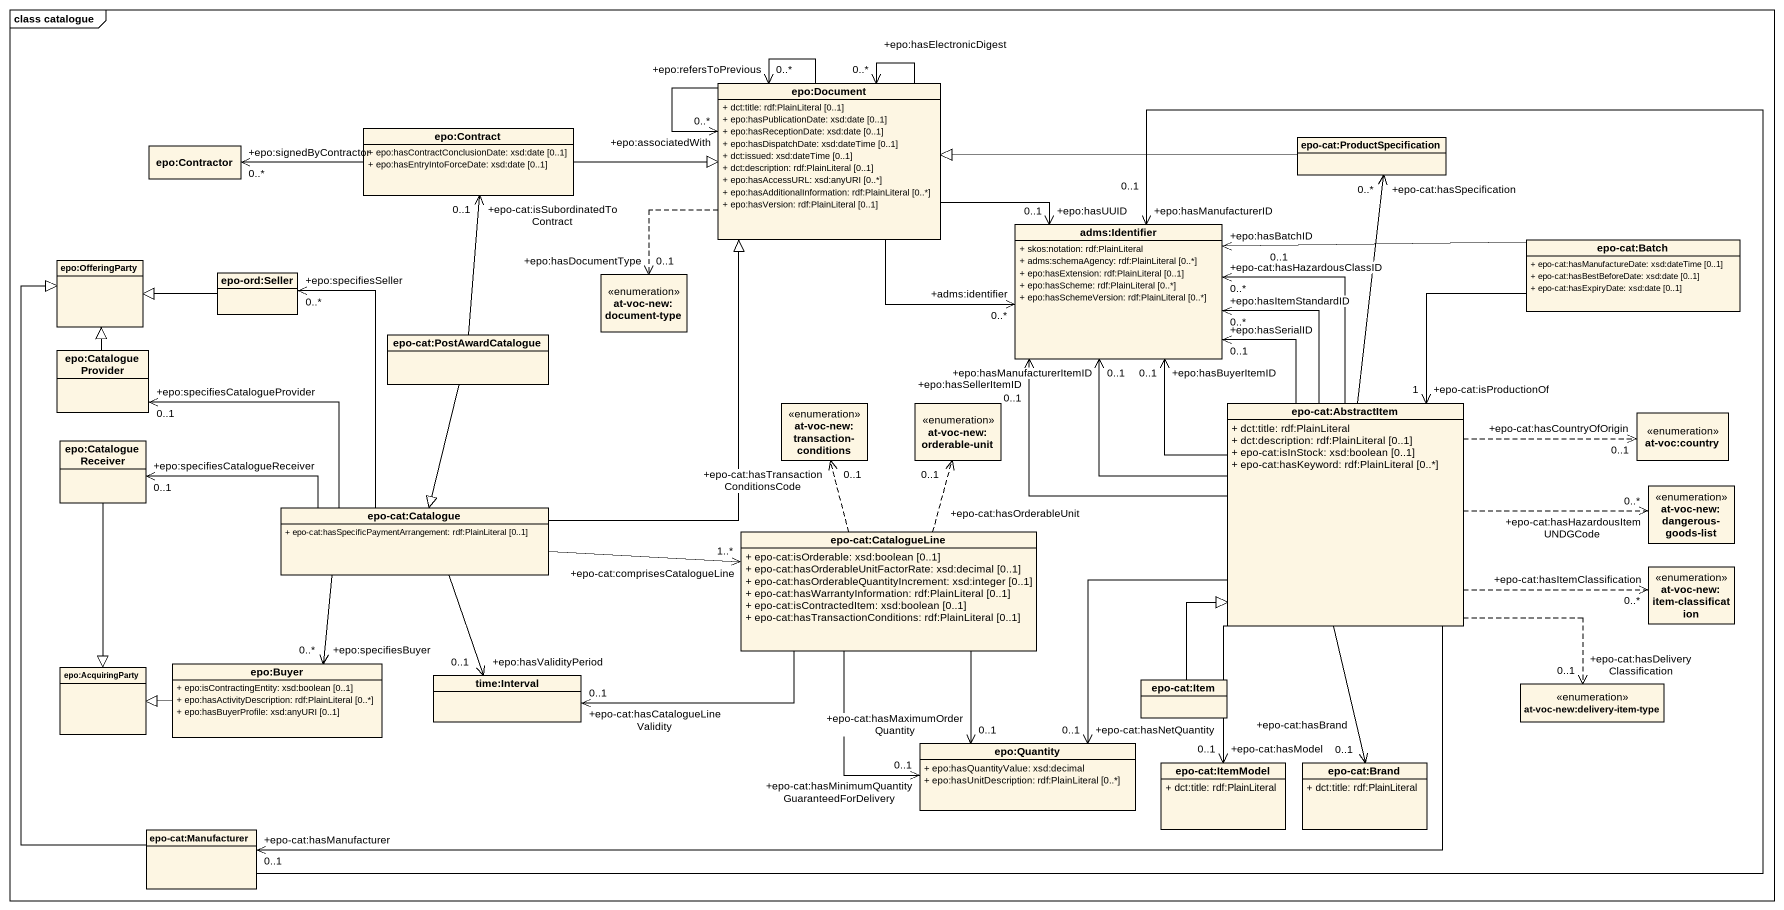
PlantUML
@startuml
mainframe class catalogue
hide circle
hide empty members
skinparam classAttributeIconSize 0
class "epo:Document" as epo_Document {
  + dct:title: rdf:PlainLiteral [0..1]
  + epo:hasPublicationDate: xsd:date [0..1]
  + epo:hasReceptionDate: xsd:date [0..1]
  + epo:hasDispatchDate: xsd:dateTime [0..1]
  + dct:issued: xsd:dateTime [0..1]
  + dct:description: rdf:PlainLiteral [0..1]
  + epo:hasAccessURL: xsd:anyURI [0..*]
  + epo:hasAdditionalInformation: rdf:PlainLiteral [0..*]
  + epo:hasVersion: rdf:PlainLiteral [0..1]
}
class "epo:Contract" as epo_Contract {
  + epo:hasContractConclusionDate: xsd:date [0..1]
  + epo:hasEntryIntoForceDate: xsd:date [0..1]
}
class "epo-cat:ProductSpecification" as epo_cat_ProductSpecification
class "epo:Contractor" as epo_Contractor
class "adms:Identifier" as adms_Identifier {
  + skos:notation: rdf:PlainLiteral
  + adms:schemaAgency: rdf:PlainLiteral [0..*]
  + epo:hasExtension: rdf:PlainLiteral [0..1]
  + epo:hasScheme: rdf:PlainLiteral [0..*]
  + epo:hasSchemeVersion: rdf:PlainLiteral [0..*]
}
class "epo:OfferingParty" as epo_OfferingParty
class "epo-cat:Batch" as epo_cat_Batch {
  + epo-cat:hasManufactureDate: xsd:dateTime [0..1]
  + epo-cat:hasBestBeforeDate: xsd:date [0..1]
  + epo-cat:hasExpiryDate: xsd:date [0..1]
}
class "epo-ord:Seller" as epo_ord_Seller
enum "at-voc-new:document-type" as at_voc_new_document_type
class "epo:CatalogueProvider" as epo_CatalogueProvider
class "epo-cat:PostAwardCatalogue" as epo_cat_PostAwardCatalogue
class "epo:CatalogueReceiver" as epo_CatalogueReceiver
enum "at-voc-new:transaction-conditions" as at_voc_new_transaction
enum "at-voc-new:orderable-unit" as at_voc_new_orderable_unit
class "epo-cat:AbstractItem" as epo_cat_AbstractItem {
  + dct:title: rdf:PlainLiteral
  + dct:description: rdf:PlainLiteral [0..1]
  + epo-cat:isInStock: xsd:boolean [0..1]
  + epo-cat:hasKeyword: rdf:PlainLiteral [0..*]
}
enum "at-voc:country" as at_voc_country
enum "at-voc-new:dangerous-goods-list" as at_voc_new_dangerous_goods
class "epo-cat:Catalogue" as epo_cat_Catalogue {
  + epo-cat:hasSpecificPaymentArrangement: rdf:PlainLiteral [0..1]
}
class "epo-cat:CatalogueLine" as epo_cat_CatalogueLine {
  + epo-cat:isOrderable: xsd:boolean [0..1]
  + epo-cat:hasOrderableUnitFactorRate: xsd:decimal [0..1]
  + epo-cat:hasOrderableQuantityIncrement: xsd:integer [0..1]
  + epo-cat:hasWarrantyInformation: rdf:PlainLiteral [0..1]
  + epo-cat:isContractedItem: xsd:boolean [0..1]
  + epo-cat:hasTransactionConditions: rdf:PlainLiteral [0..1]
}
enum "at-voc-new:item-classification" as at_voc_new_item
class "epo:AcquiringParty" as epo_AcquiringParty
class "epo:Buyer" as epo_Buyer {
  + epo:isContractingEntity: xsd:boolean [0..1]
  + epo:hasActivityDescription: rdf:PlainLiteral [0..*]
  + epo:hasBuyerProfile: xsd:anyURI [0..1]
}
class "time:Interval" as time_Interval
class "epo-cat:Item" as epo_cat_Item
enum "at-voc-new:delivery-item-type" as at_voc_new_delivery_item
class "epo:Quantity" as epo_Quantity {
  + epo:hasQuantityValue: xsd:decimal
  + epo:hasUnitDescription: rdf:PlainLiteral [0..*]
}
class "epo-cat:ItemModel" as epo_cat_ItemModel {
  + dct:title: rdf:PlainLiteral
}
class "epo-cat:Brand" as epo_cat_Brand {
  + dct:title: rdf:PlainLiteral
}
class "epo-cat:Manufacturer" as epo_cat_Manufacturer
epo_Document --> "+epo:refersToPrevious\n0..*" epo_Document
epo_Document --> "+epo:associatedWith\n0..*" epo_Document
epo_Document --> "+epo:hasElectronicDigest\n0..*" epo_Document
epo_Document -right-> "+adms:identifier\n0..*" adms_Identifier
epo_Document -right-> "+epo:hasUUID\n0..1" adms_Identifier
epo_Document ..> "+epo:hasDocumentType\n0..1" at_voc_new_document_type
epo_Contract -right-|> epo_Document
epo_Contract -left-> "+epo:signedByContractor\n0..*" epo_Contractor
epo_cat_ProductSpecification -left-|> epo_Document
epo_cat_Batch -left-> "+epo:hasBatchID\n0..1" adms_Identifier
epo_cat_Batch --> "+epo-cat:isProductionOf\n1" epo_cat_AbstractItem
epo_ord_Seller -left-|> epo_OfferingParty
epo_CatalogueProvider -up-|> epo_OfferingParty
epo_cat_PostAwardCatalogue -up-> "+epo-cat:isSubordinatedToContract\n0..1" epo_Contract
epo_cat_PostAwardCatalogue --|> epo_cat_Catalogue
epo_CatalogueReceiver --|> epo_AcquiringParty
epo_cat_AbstractItem -up-> "+epo-cat:hasSpecification\n0..*" epo_cat_ProductSpecification
epo_cat_AbstractItem -up-> "+epo:hasBuyerItemID\n0..1" adms_Identifier
epo_cat_AbstractItem -up-> "+epo:hasSerialID\n0..1" adms_Identifier
epo_cat_AbstractItem -up-> "+epo-cat:hasHazardousClassID\n0..*" adms_Identifier
epo_cat_AbstractItem -up-> "+epo:hasManufacturerItemID\n0..1" adms_Identifier
epo_cat_AbstractItem -up-> "+epo:hasSellerItemID\n0..1" adms_Identifier
epo_cat_AbstractItem -up-> "+epo:hasItemStandardID\n0..*" adms_Identifier
epo_cat_AbstractItem .right.> "+epo-cat:hasCountryOfOrigin\n0..1" at_voc_country
epo_cat_AbstractItem .right.> "+epo-cat:hasHazardousItemUNDGCode\n0..*" at_voc_new_dangerous_goods
epo_cat_AbstractItem .right.> "+epo-cat:hasItemClassification\n0..*" at_voc_new_item
epo_cat_AbstractItem ..> "+epo-cat:hasDeliveryClassification\n0..1" at_voc_new_delivery_item
epo_cat_AbstractItem --> "+epo-cat:hasNetQuantity\n0..1" epo_Quantity
epo_cat_AbstractItem --> "+epo-cat:hasModel\n0..1" epo_cat_ItemModel
epo_cat_AbstractItem --> "+epo-cat:hasBrand\n0..1" epo_cat_Brand
epo_cat_AbstractItem -left-> "+epo-cat:hasManufacturer\n0..1" epo_cat_Manufacturer
epo_cat_Catalogue -up-|> epo_Document
epo_cat_Catalogue -up-> "+epo:specifiesSeller\n0..*" epo_ord_Seller
epo_cat_Catalogue -left-> "+epo:specifiesCatalogueProvider\n0..1" epo_CatalogueProvider
epo_cat_Catalogue -left-> "+epo:specifiesCatalogueReceiver\n0..1" epo_CatalogueReceiver
epo_cat_Catalogue -right-> "+epo-cat:comprisesCatalogueLine\n1..*" epo_cat_CatalogueLine
epo_cat_Catalogue --> "+epo:specifiesBuyer\n0..*" epo_Buyer
epo_cat_Catalogue --> "+epo:hasValidityPeriod\n0..1" time_Interval
epo_cat_CatalogueLine .up.> "+epo-cat:hasTransactionConditionsCode\n0..1" at_voc_new_transaction
epo_cat_CatalogueLine .up.> "+epo-cat:hasOrderableUnit\n0..1" at_voc_new_orderable_unit
epo_cat_CatalogueLine -left-> "+epo-cat:hasCatalogueLineValidity\n0..1" time_Interval
epo_cat_CatalogueLine --> "+epo-cat:hasMaximumOrderQuantity\n0..1" epo_Quantity
epo_cat_CatalogueLine --> "+epo-cat:hasMinimumQuantityGuaranteedForDelivery\n0..1" epo_Quantity
epo_Buyer -left-|> epo_AcquiringParty
epo_cat_Item -up-|> epo_cat_AbstractItem
epo_cat_Manufacturer -up-> "+epo:hasManufacturerID\n0..1" adms_Identifier
epo_cat_Manufacturer -up-|> epo_OfferingParty
@enduml
